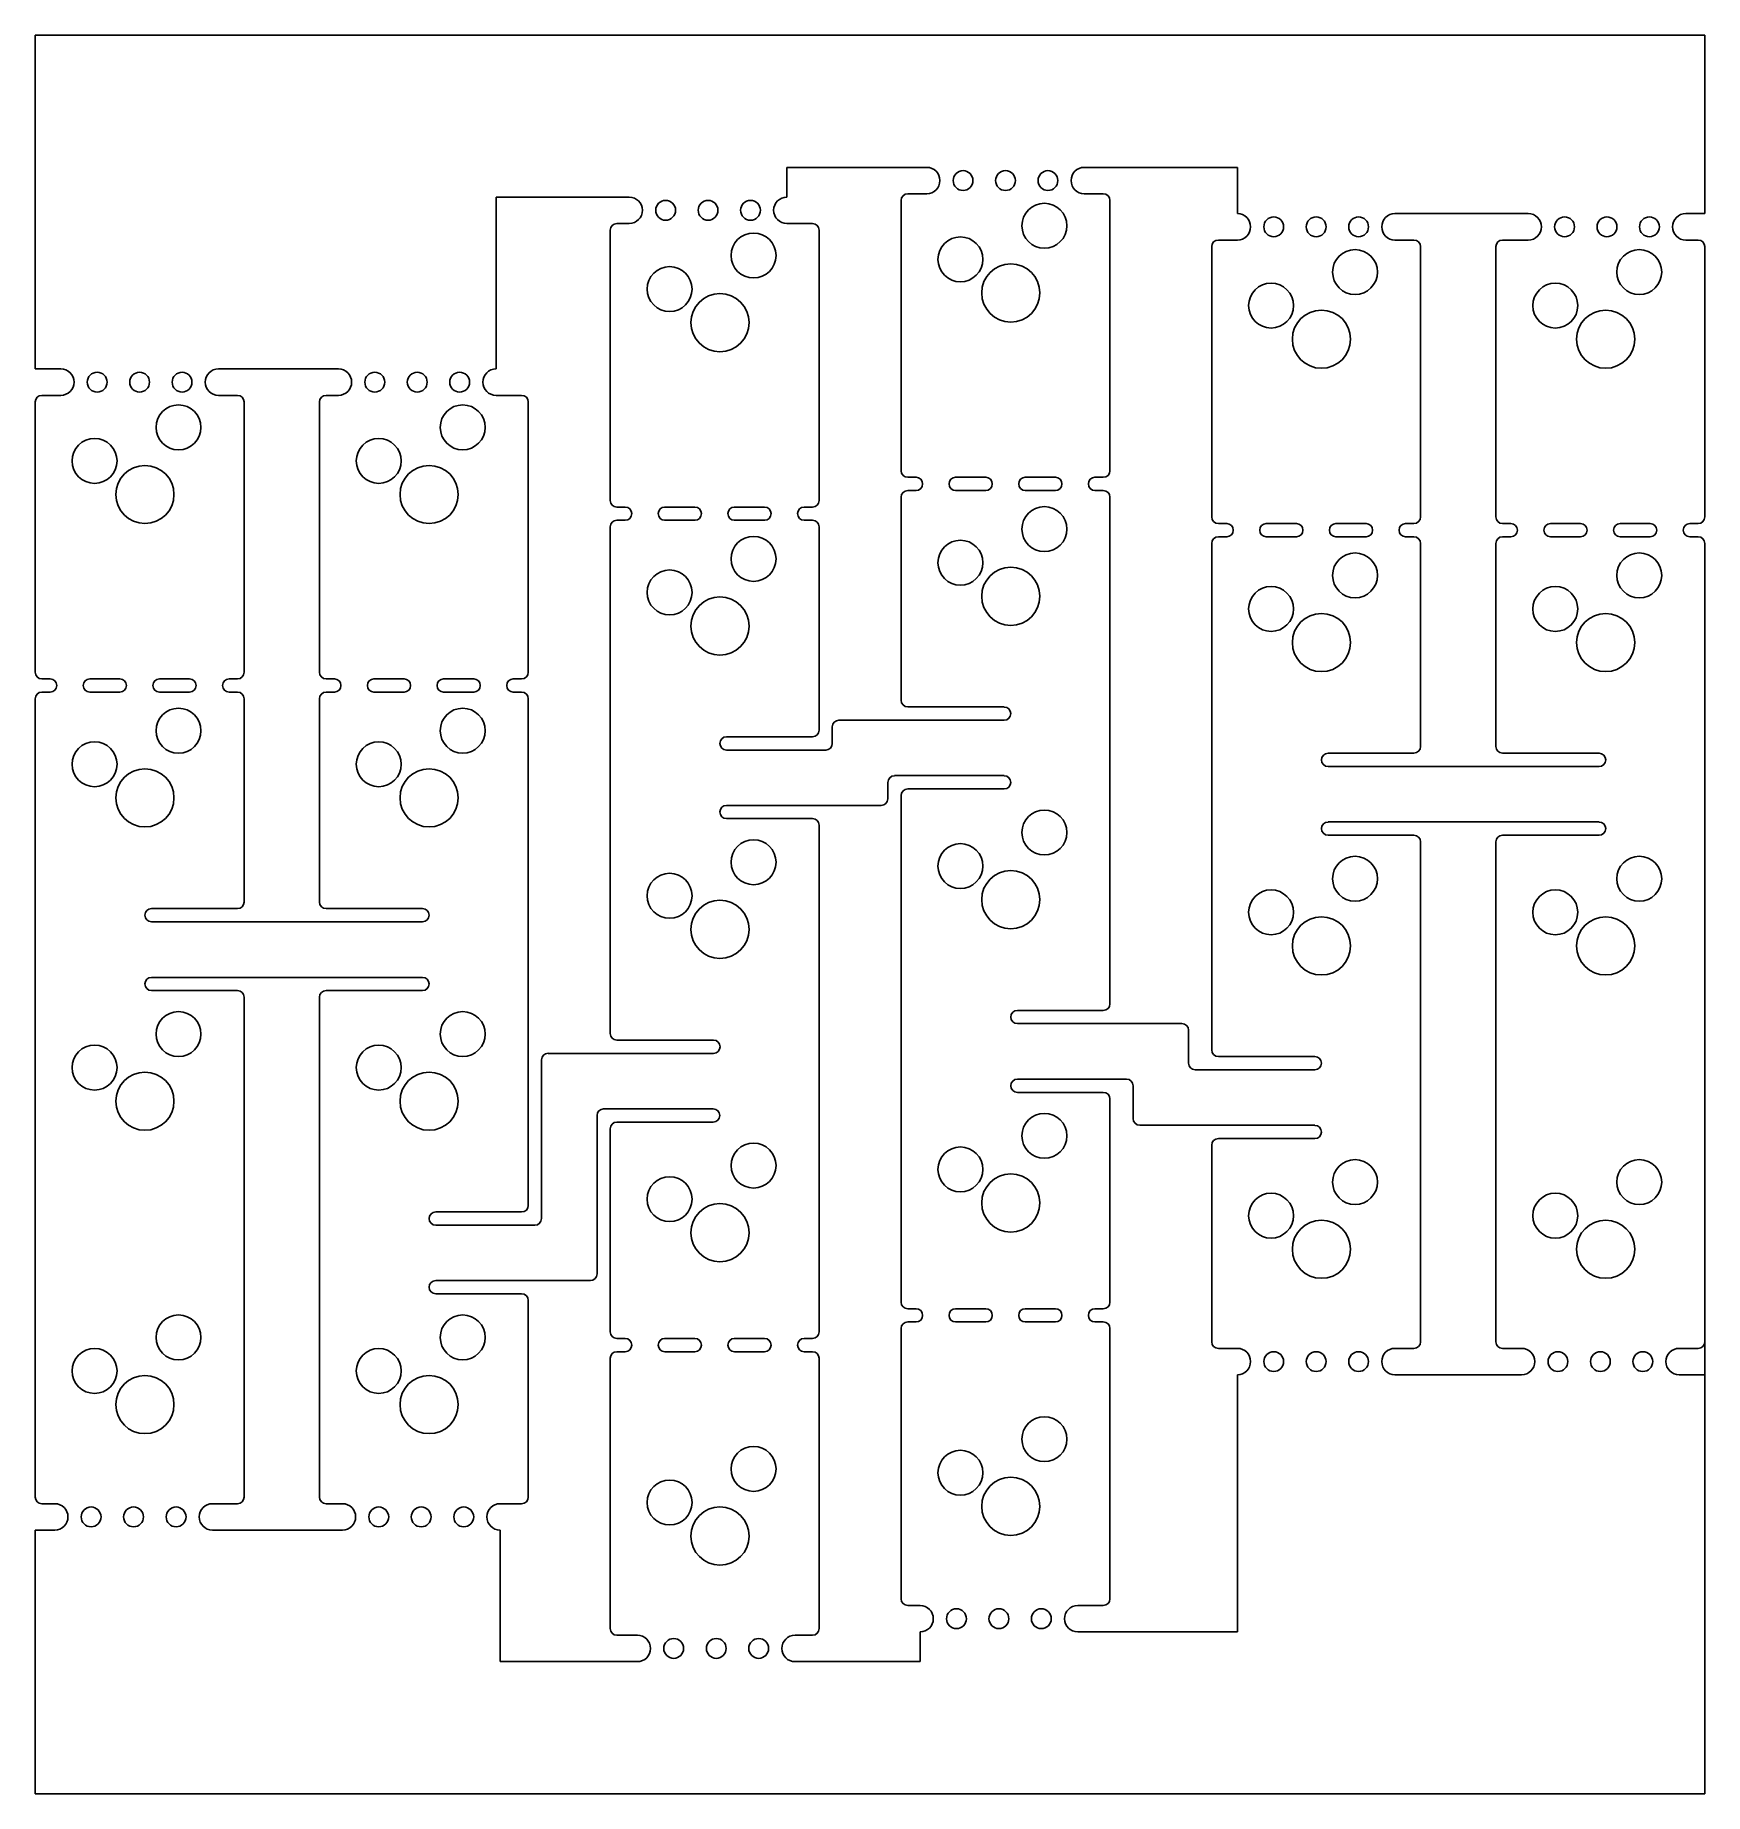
# Model space of a CAD drawing. Header units: millimetres. Extents: x -74 to 53, y -45 to 88.
import ezdxf

# ---------------------------------------------------------------- set-up
doc = ezdxf.new("R2010")
doc.units = ezdxf.units.MM
doc.layers.get('0').update_dxf_attribs({"linetype": 'CONTINUOUS'})

msp = doc.modelspace()

# ---------------------------------------------------------------- linework, layer by layer
for p, q in [((52.5, 88.35), (-73.8, 88.35)), ((-73.8, 88.35), (-73.8, 63.1)), ((52.5, 78.35), (52.5, 88.35)), ((-6.36, 78.35), (-16.94, 78.35)), ((-16.94, 78.35), (-16.94, 76.1)), ((17.14, 78.35), (5.56, 78.35)), ((17.14, 74.85), (17.14, 78.35)), ((52.5, 74.85), (52.5, 78.35)), ((-28.86, 76.1), (-38.94, 76.1)), ((-38.94, 76.1), (-38.94, 63.1)), ((-8.3, 75.85), (-8.3, 55.4)), ((-6.36, 76.35), (-7.8, 76.35)), ((5.56, 76.35), (7, 76.35)), ((7.5, 55.4), (7.5, 75.85)), ((39.14, 74.85), (29.06, 74.85)), ((51.06, 74.85), (52.5, 74.85)), ((-30.3, 73.6), (-30.3, 53.15)), ((-29.8, 74.1), (-28.86, 74.1)), ((-16.94, 74.1), (-15, 74.1)), ((-14.5, 53.15), (-14.5, 73.6)), ((15.2, 72.35), (15.2, 51.9)), ((17.14, 72.85), (15.7, 72.85)), ((29.06, 72.85), (30.5, 72.85)), ((31, 51.9), (31, 72.35)), ((36.7, 72.35), (36.7, 51.9)), ((39.14, 72.85), (37.2, 72.85)), ((52, 72.85), (51.06, 72.85)), ((52.5, 51.9), (52.5, 72.35)), ((-73.8, 63.1), (-71.86, 63.1)), ((-50.86, 63.1), (-59.94, 63.1)), ((-73.8, 60.6), (-73.8, 40.15)), ((-73.3, 61.1), (-71.86, 61.1)), ((-59.94, 61.1), (-58.5, 61.1)), ((-58, 40.15), (-58, 60.6)), ((-52.3, 60.6), (-52.3, 40.15)), ((-51.8, 61.1), (-50.86, 61.1)), ((-38.94, 61.1), (-37, 61.1)), ((-36.5, 40.15), (-36.5, 60.6)), ((-7.17, 54.9), (-7.8, 54.9)), ((6.37, 54.9), (7, 54.9)), ((-8.3, 38.03), (-8.3, 53.4)), ((-7.8, 53.9), (-7.17, 53.9)), ((7, 53.9), (6.37, 53.9)), ((7.5, 53.4), (7.5, 15.07)), ((-29.17, 52.65), (-29.8, 52.65)), ((-15.63, 52.65), (-15, 52.65)), ((-30.3, 51.15), (-30.3, 12.82)), ((-29.8, 51.65), (-29.17, 51.65)), ((-15, 51.65), (-15.63, 51.65)), ((-14.5, 35.77), (-14.5, 51.15)), ((16.33, 51.4), (15.7, 51.4)), ((29.87, 51.4), (30.5, 51.4)), ((37.83, 51.4), (37.2, 51.4)), ((51.37, 51.4), (52, 51.4)), ((15.2, 11.58), (15.2, 49.9)), ((15.7, 50.4), (16.33, 50.4)), ((30.5, 50.4), (29.87, 50.4)), ((31, 49.9), (31, 34.53)), ((36.7, 34.53), (36.7, 49.9)), ((37.2, 50.4), (37.83, 50.4)), ((52, 50.4), (51.37, 50.4)), ((52.5, 49.9), (52.5, -13)), ((-72.67, 39.65), (-73.3, 39.65)), ((-73.3, 38.65), (-72.67, 38.65)), ((-59.13, 39.65), (-58.5, 39.65)), ((-58.5, 38.65), (-59.13, 38.65)), ((-51.17, 39.65), (-51.8, 39.65)), ((-51.8, 38.65), (-51.17, 38.65)), ((-37.63, 39.65), (-37, 39.65)), ((-37, 38.65), (-37.63, 38.65)), ((-73.8, 38.15), (-73.8, -22.25)), ((-58, 22.77), (-58, 38.15)), ((-52.3, 38.15), (-52.3, 22.77)), ((-36.5, -0.18), (-36.5, 38.15)), ((-0.5, 37.53), (-7.8, 37.53)), ((-13.5, 34.77), (-13.5, 36.02)), ((-0.5, 36.52), (-13, 36.52)), ((-21.5, 35.27), (-15, 35.27)), ((-21.5, 34.27), (-14, 34.27)), ((24, 34.03), (30.5, 34.03)), ((44.5, 34.03), (37.2, 34.03)), ((-0.5, 32.33), (-8.8, 32.33)), ((44.5, 33.02), (24, 33.02)), ((-9.3, 31.82), (-9.3, 30.58)), ((-8.3, 30.82), (-8.3, -7.5)), ((-7.8, 31.32), (-0.5, 31.32)), ((-9.8, 30.08), (-21.5, 30.08)), ((-15, 29.08), (-21.5, 29.08)), ((-14.5, 28.58), (-14.5, -9.75)), ((44.5, 28.83), (24, 28.83)), ((30.5, 27.82), (24, 27.82)), ((31, 27.32), (31, -10.5)), ((36.7, 27.32), (36.7, -10.5)), ((37.2, 27.82), (44.5, 27.82)), ((-65, 22.27), (-58.5, 22.27)), ((-44.5, 22.27), (-51.8, 22.27)), ((-44.5, 21.27), (-65, 21.27)), ((-44.5, 17.07), (-65, 17.07)), ((-58.5, 16.07), (-65, 16.07)), ((-51.8, 16.07), (-44.5, 16.07)), ((-58, 15.57), (-58, -22.25)), ((-52.3, 15.57), (-52.3, -22.25)), ((0.5, 14.57), (7, 14.57)), ((12.95, 13.57), (0.5, 13.57)), ((-29.8, 12.32), (-22.49, 12.32)), ((13.45, 10.58), (13.45, 13.08)), ((-35.5, 10.83), (-35.5, -1.18)), ((-22.49, 11.32), (-35, 11.32)), ((23, 11.08), (15.7, 11.08)), ((8.75, 9.37), (0.5, 9.37)), ((23, 10.08), (13.95, 10.08)), ((7, 8.37), (0.5, 8.37)), ((9.25, 8.87), (9.25, 6.38)), ((-22.51, 7.12), (-30.8, 7.12)), ((7.5, 7.87), (7.5, -7.5)), ((-31.3, 6.62), (-31.3, -5.37)), ((-30.3, -9.75), (-30.3, 5.62)), ((-29.8, 6.12), (-22.51, 6.12)), ((9.75, 5.88), (23, 5.88)), ((15.2, 4.37), (15.2, -10.5)), ((15.7, 4.87), (23, 4.87)), ((-43.5, -0.68), (-37, -0.68)), ((-43.5, -1.68), (-36, -1.68)), ((-31.8, -5.87), (-43.5, -5.87)), ((-37, -6.87), (-43.5, -6.87)), ((-36.5, -7.37), (-36.5, -22.25)), ((-7.17, -8), (-7.8, -8)), ((-7.8, -9), (-7.17, -9)), ((7, -8), (6.37, -8)), ((6.37, -9), (7, -9)), ((-29.17, -10.25), (-29.8, -10.25)), ((-15.63, -10.25), (-15, -10.25)), ((-8.3, -29.95), (-8.3, -9.5)), ((7.5, -9.5), (7.5, -29.95)), ((-30.3, -32.2), (-30.3, -11.75)), ((-29.8, -11.25), (-29.17, -11.25)), ((-15, -11.25), (-15.63, -11.25)), ((-14.5, -11.75), (-14.5, -32.2)), ((17.14, -11), (15.7, -11)), ((29.06, -11), (30.5, -11)), ((38.64, -11), (37.2, -11)), ((50.56, -11), (52, -11)), ((17.14, -13), (17.14, -32.45)), ((38.64, -13), (29.06, -13)), ((50.56, -13), (52.5, -13)), ((52.5, -13), (52.5, -44.7)), ((-72.32, -22.75), (-73.3, -22.75)), ((-58.5, -22.75), (-60.39, -22.75)), ((-50.56, -22.75), (-51.8, -22.75)), ((-37, -22.75), (-38.63, -22.75)), ((-72.32, -24.75), (-73.8, -24.75)), ((-73.8, -24.75), (-73.8, -34.7)), ((-50.56, -24.75), (-60.39, -24.75)), ((-38.63, -34.7), (-38.63, -24.75)), ((-6.86, -30.45), (-7.8, -30.45)), ((7, -30.45), (5.06, -30.45)), ((-28.25, -32.7), (-29.8, -32.7)), ((-15, -32.7), (-16.32, -32.7)), ((-6.86, -32.45), (-6.86, -34.7)), ((17.14, -32.45), (5.06, -32.45)), ((-73.8, -34.7), (-73.8, -44.7)), ((-28.25, -34.7), (-38.63, -34.7)), ((-6.86, -34.7), (-16.32, -34.7)), ((52.5, -44.7), (-73.8, -44.7))]:
    msp.add_line(p, q)
for points in [[(-1.9, 54.9, -1), (-1.9, 53.9), (-4.17, 53.9, -1), (-4.17, 54.9)], [(3.37, 54.9, -1), (3.37, 53.9), (1.1, 53.9, -1), (1.1, 54.9)], [(-23.9, 52.65, -1), (-23.9, 51.65), (-26.17, 51.65, -1), (-26.17, 52.65)], [(-18.63, 52.65, -1), (-18.63, 51.65), (-20.9, 51.65, -1), (-20.9, 52.65)], [(21.6, 51.4, -1), (21.6, 50.4), (19.33, 50.4, -1), (19.33, 51.4)], [(26.87, 51.4, -1), (26.87, 50.4), (24.6, 50.4, -1), (24.6, 51.4)], [(43.1, 51.4), (40.83, 51.4, 1), (40.83, 50.4), (43.1, 50.4, 1)], [(48.37, 51.4), (46.1, 51.4, 1), (46.1, 50.4), (48.37, 50.4, 1)], [(-67.4, 39.65, -1), (-67.4, 38.65), (-69.67, 38.65, -1), (-69.67, 39.65)], [(-62.13, 39.65, -1), (-62.13, 38.65), (-64.4, 38.65, -1), (-64.4, 39.65)], [(-45.9, 39.65, -1), (-45.9, 38.65), (-48.17, 38.65, -1), (-48.17, 39.65)], [(-40.63, 39.65, -1), (-40.63, 38.65), (-42.9, 38.65, -1), (-42.9, 39.65)], [(-1.9, -8, -1), (-1.9, -9), (-4.17, -9, -1), (-4.17, -8)], [(3.37, -8, -1), (3.37, -9), (1.1, -9, -1), (1.1, -8)], [(-23.9, -10.25, -1), (-23.9, -11.25), (-26.17, -11.25, -1), (-26.17, -10.25)], [(-18.63, -10.25, -1), (-18.63, -11.25), (-20.9, -11.25, -1), (-20.9, -10.25)]]:
    msp.add_lwpolyline(points, format="xyb", close=True)
for centre, radius in [((-3.61, 77.35), 0.75), ((-0.4, 77.35), 0.75), ((2.81, 77.35), 0.75), ((-26.11, 75.1), 0.75), ((-22.9, 75.1), 0.75), ((-19.69, 75.1), 0.75), ((2.54, 73.93), 1.7), ((19.89, 73.85), 0.75), ((23.1, 73.85), 0.75), ((26.31, 73.85), 0.75), ((41.89, 73.85), 0.75), ((45.1, 73.85), 0.75), ((48.31, 73.85), 0.75), ((-19.46, 71.68), 1.7), ((-3.81, 71.39), 1.7), ((26.04, 70.43), 1.7), ((47.54, 70.43), 1.7), ((-25.81, 69.14), 1.7), ((0, 68.85), 2.2), ((19.69, 67.89), 1.7), ((41.19, 67.89), 1.7), ((-22, 66.6), 2.2), ((23.5, 65.35), 2.2), ((45, 65.35), 2.2), ((-69.11, 62.1), 0.75), ((-65.9, 62.1), 0.75), ((-62.69, 62.1), 0.75), ((-48.11, 62.1), 0.75), ((-44.9, 62.1), 0.75), ((-41.69, 62.1), 0.75), ((-62.96, 58.68), 1.7), ((-41.46, 58.68), 1.7), ((-69.31, 56.14), 1.7), ((-47.81, 56.14), 1.7), ((-65.5, 53.6), 2.2), ((-44, 53.6), 2.2), ((2.54, 50.98), 1.7), ((-19.46, 48.73), 1.7), ((-3.81, 48.44), 1.7), ((0, 45.9), 2.2), ((26.04, 47.48), 1.7), ((47.54, 47.48), 1.7), ((-25.81, 46.19), 1.7), ((19.69, 44.94), 1.7), ((41.19, 44.94), 1.7), ((-22, 43.65), 2.2), ((23.5, 42.4), 2.2), ((45, 42.4), 2.2), ((-62.96, 35.73), 1.7), ((-41.46, 35.73), 1.7), ((-69.31, 33.19), 1.7), ((-47.81, 33.19), 1.7), ((-65.5, 30.65), 2.2), ((-44, 30.65), 2.2), ((2.54, 28.03), 1.7), ((-19.46, 25.78), 1.7), ((-3.81, 25.49), 1.7), ((26.04, 24.53), 1.7), ((47.54, 24.53), 1.7), ((-25.81, 23.24), 1.7), ((0, 22.95), 2.2), ((-22, 20.7), 2.2), ((19.69, 21.99), 1.7), ((41.19, 21.99), 1.7), ((23.5, 19.45), 2.2), ((45, 19.45), 2.2), ((-62.96, 12.78), 1.7), ((-41.46, 12.78), 1.7), ((-69.31, 10.24), 1.7), ((-47.81, 10.24), 1.7), ((-65.5, 7.7), 2.2), ((-44, 7.7), 2.2), ((2.54, 5.08), 1.7), ((-19.46, 2.83), 1.7), ((-3.81, 2.54), 1.7), ((26.04, 1.58), 1.7), ((47.54, 1.58), 1.7), ((-25.81, 0.29), 1.7), ((0, 0), 2.2), ((19.69, -0.96), 1.7), ((41.19, -0.96), 1.7), ((-22, -2.25), 2.2), ((23.5, -3.5), 2.2), ((45, -3.5), 2.2), ((-62.96, -10.17), 1.7), ((-41.46, -10.17), 1.7), ((-69.31, -12.71), 1.7), ((-47.81, -12.71), 1.7), ((19.89, -12), 0.75), ((23.1, -12), 0.75), ((26.31, -12), 0.75), ((41.39, -12), 0.75), ((44.6, -12), 0.75), ((47.81, -12), 0.75), ((-65.5, -15.25), 2.2), ((-44, -15.25), 2.2), ((2.54, -17.87), 1.7), ((-19.46, -20.12), 1.7), ((-3.81, -20.41), 1.7), ((-25.81, -22.66), 1.7), ((0, -22.95), 2.2), ((-69.57, -23.75), 0.75), ((-66.36, -23.75), 0.75), ((-63.14, -23.75), 0.75), ((-47.81, -23.75), 0.75), ((-44.6, -23.75), 0.75), ((-41.38, -23.75), 0.75), ((-22, -25.2), 2.2), ((-4.11, -31.45), 0.75), ((-0.9, -31.45), 0.75), ((2.31, -31.45), 0.75), ((-25.5, -33.7), 0.75), ((-22.28, -33.7), 0.75), ((-19.07, -33.7), 0.75)]:
    msp.add_circle(centre, radius)
for centre, radius, start, end in [((-6.36, 77.35), 1, -90, 90), ((5.56, 77.35), 1, 90, 270), ((-28.86, 75.1), 1, -90, 90), ((-16.94, 75.1), 1, 90, 270), ((-7.8, 75.85), 0.5, 90, 180), ((7, 75.85), 0.5, 0, 90), ((17.14, 73.85), 1, -90, 90), ((29.06, 73.85), 1, 90, 270), ((39.14, 73.85), 1, -90, 90), ((51.06, 73.85), 1, 90, 270), ((-29.8, 73.6), 0.5, 90, 180), ((-15, 73.6), 0.5, 0, 90), ((15.7, 72.35), 0.5, 90, 180), ((30.5, 72.35), 0.5, 0, 90), ((37.2, 72.35), 0.5, 90, 180), ((52, 72.35), 0.5, 0, 90), ((-71.86, 62.1), 1, -90, 90), ((-59.94, 62.1), 1, 90, 270), ((-50.86, 62.1), 1, -90, 90), ((-38.94, 62.1), 1, 90, 270), ((-73.3, 60.6), 0.5, 90, 180), ((-58.5, 60.6), 0.5, 0, 90), ((-51.8, 60.6), 0.5, 90, 180), ((-37, 60.6), 0.5, 0, 90), ((-7.8, 55.4), 0.5, 180, 270), ((-7.17, 54.4), 0.5, -90, 90), ((6.37, 54.4), 0.5, 90, 270), ((7, 55.4), 0.5, -90, 0), ((-7.8, 53.4), 0.5, 90, 180), ((7, 53.4), 0.5, 0, 90), ((-29.8, 53.15), 0.5, 180, 270), ((-29.17, 52.15), 0.5, -90, 90), ((-15.63, 52.15), 0.5, 90, 270), ((-15, 53.15), 0.5, -90, 0), ((15.7, 51.9), 0.5, 180, 270), ((30.5, 51.9), 0.5, -90, 0), ((37.2, 51.9), 0.5, 180, 270), ((52, 51.9), 0.5, -90, 0), ((-29.8, 51.15), 0.5, 90, 180), ((-15, 51.15), 0.5, 0, 90), ((16.33, 50.9), 0.5, -90, 90), ((29.87, 50.9), 0.5, 90, 270), ((37.83, 50.9), 0.5, -90, 90), ((51.37, 50.9), 0.5, 90, 270), ((15.7, 49.9), 0.5, 90, 180), ((30.5, 49.9), 0.5, 0, 90), ((37.2, 49.9), 0.5, 90, 180), ((52, 49.9), 0.5, 0, 90), ((-73.3, 40.15), 0.5, 180, 270), ((-58.5, 40.15), 0.5, -90, 0), ((-51.8, 40.15), 0.5, 180, 270), ((-37, 40.15), 0.5, -90, 0), ((-73.3, 38.15), 0.5, 90, 180), ((-72.67, 39.15), 0.5, -90, 90), ((-59.13, 39.15), 0.5, 90, 270), ((-58.5, 38.15), 0.5, 0, 90), ((-51.8, 38.15), 0.5, 90, 180), ((-51.17, 39.15), 0.5, -90, 90), ((-37.63, 39.15), 0.5, 90, 270), ((-37, 38.15), 0.5, 0, 90), ((-7.8, 38.03), 0.5, 180, 270), ((-0.5, 37.02), 0.5, 0, 90), ((-13, 36.02), 0.5, 90, 180), ((-0.5, 37.02), 0.5, -90, 0), ((-21.5, 34.77), 0.5, 90, 270), ((-15, 35.77), 0.5, -90, 0), ((-14, 34.77), 0.5, 270, 360), ((24, 33.52), 0.5, 90, 270), ((30.5, 34.53), 0.5, -90, 0), ((37.2, 34.53), 0.5, 180, 270), ((44.5, 33.52), 0.5, 0, 90), ((44.5, 33.52), 0.5, -90, 0), ((-8.8, 31.82), 0.5, 90, 180), ((-0.5, 31.82), 0.5, 0, 90), ((-7.8, 30.82), 0.5, 90, 180), ((-0.5, 31.82), 0.5, -90, 0), ((-21.5, 29.58), 0.5, 90, 270), ((-9.8, 30.58), 0.5, -90, 0), ((-15, 28.58), 0.5, 0, 90), ((24, 28.32), 0.5, 90, 270), ((44.5, 28.32), 0.5, 0, 90), ((44.5, 28.32), 0.5, -90, 0), ((30.5, 27.32), 0.5, 0, 90), ((37.2, 27.32), 0.5, 90, 180), ((-58.5, 22.77), 0.5, -90, 0), ((-51.8, 22.77), 0.5, 180, 270), ((-65, 21.77), 0.5, 90, 270), ((-44.5, 21.77), 0.5, 0, 90), ((-44.5, 21.77), 0.5, -90, 0), ((-65, 16.57), 0.5, 90, 270), ((-58.5, 15.57), 0.5, 0, 90), ((-51.8, 15.57), 0.5, 90, 180), ((-44.5, 16.57), 0.5, 0, 90), ((-44.5, 16.57), 0.5, -90, 0), ((7, 15.07), 0.5, -90, 0), ((0.5, 14.07), 0.5, 90, 270), ((12.95, 13.08), 0.5, 0, 90), ((-29.8, 12.82), 0.5, 180, 270), ((-22.49, 11.82), 0.5, -90, 90), ((-35, 10.83), 0.5, 90, 180), ((15.7, 11.58), 0.5, 180, 270), ((23, 10.58), 0.5, 0, 90), ((0.5, 8.87), 0.5, 90, 270), ((8.75, 8.87), 0.5, 0, 90), ((13.95, 10.58), 0.5, 180, 270), ((23, 10.58), 0.5, -90, 0), ((7, 7.87), 0.5, 0, 90), ((-30.8, 6.62), 0.5, 90, 180), ((-22.51, 6.62), 0.5, -90, 90), ((-29.8, 5.62), 0.5, 90, 180), ((9.75, 6.38), 0.5, 180, 270), ((23, 5.37), 0.5, 0, 90), ((23, 5.37), 0.5, -90, 0), ((15.7, 4.37), 0.5, 90, 180), ((-43.5, -1.18), 0.5, 90, 270), ((-37, -0.18), 0.5, 270, 360), ((-36, -1.18), 0.5, -90, 0), ((-43.5, -6.37), 0.5, 90, 270), ((-31.8, -5.37), 0.5, -90, 0), ((-37, -7.37), 0.5, 0, 90), ((-7.8, -7.5), 0.5, 180, 270), ((7, -7.5), 0.5, -90, 0), ((-7.8, -9.5), 0.5, 90, 180), ((-7.17, -8.5), 0.5, -90, 90), ((6.37, -8.5), 0.5, 90, 270), ((7, -9.5), 0.5, 0, 90), ((-29.8, -9.75), 0.5, 180, 270), ((-29.17, -10.75), 0.5, -90, 90), ((-15.63, -10.75), 0.5, 90, 270), ((-15, -9.75), 0.5, -90, 0), ((15.7, -10.5), 0.5, 180, 270), ((30.5, -10.5), 0.5, -90, 0), ((37.2, -10.5), 0.5, 180, 270), ((52, -10.5), 0.5, -90, 0), ((-29.8, -11.75), 0.5, 90, 180), ((-15, -11.75), 0.5, 0, 90), ((17.14, -12), 1, -90, 90), ((29.06, -12), 1, 90, 270), ((38.64, -12), 1, -90, 90), ((50.56, -12), 1, 90, 270), ((-73.3, -22.25), 0.5, 180, 270), ((-58.5, -22.25), 0.5, -90, 0), ((-51.8, -22.25), 0.5, 180, 270), ((-37, -22.25), 0.5, -90, 0), ((-72.32, -23.75), 1, -90, 90), ((-60.39, -23.75), 1, 90, 270), ((-50.56, -23.75), 1, -90, 90), ((-38.63, -23.75), 1, 90, 270), ((-7.8, -29.95), 0.5, 180, 270), ((-6.86, -31.45), 1, -90, 90), ((5.06, -31.45), 1, 90, 270), ((7, -29.95), 0.5, -90, 0), ((-29.8, -32.2), 0.5, 180, 270), ((-28.25, -33.7), 1, -90, 90), ((-16.32, -33.7), 1, 90, 270), ((-15, -32.2), 0.5, -90, 0)]:
    msp.add_arc(centre, radius, start, end)

doc.saveas('drawing.dxf')
